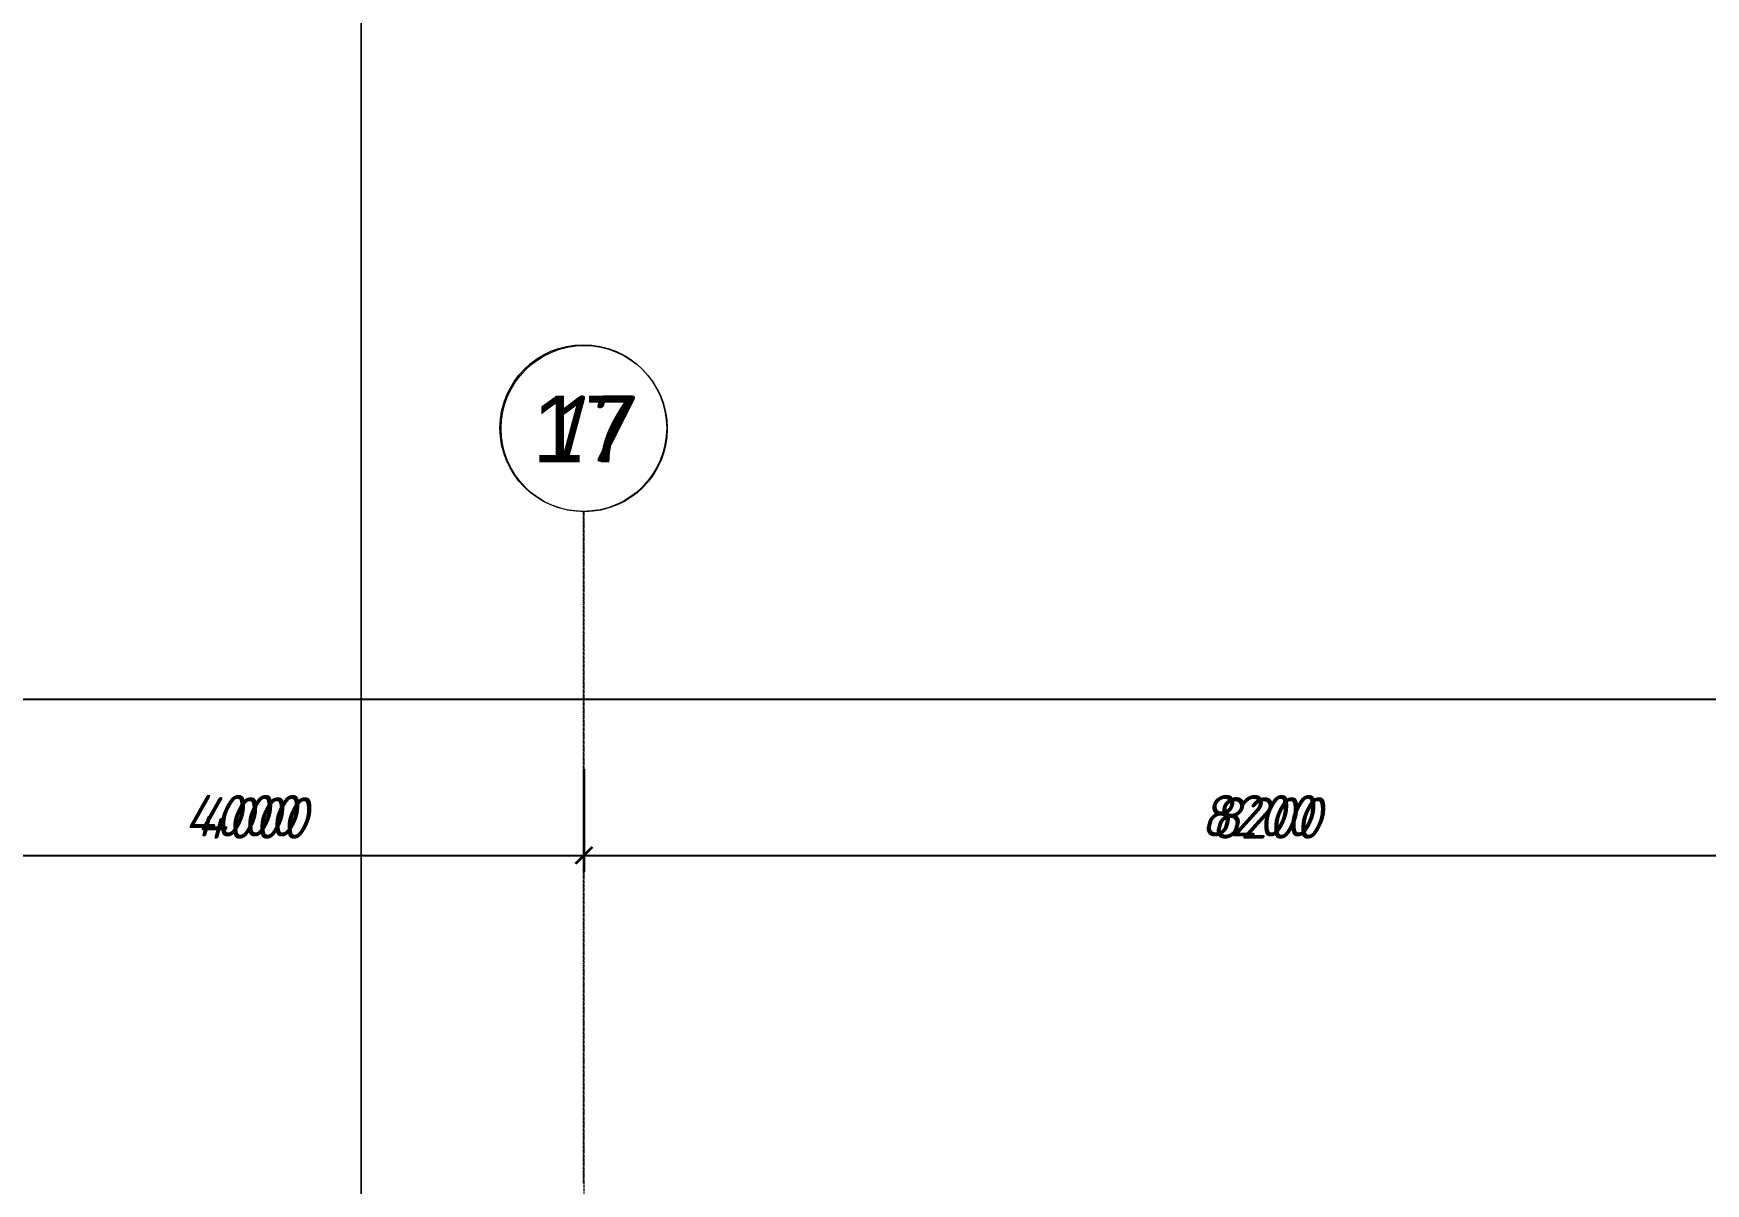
# Model space of a CAD drawing. Header units: millimetres. Extents: x -10178924 to 11692288, y -947381 to 58396.
# Drawn here: x 759845 to 769906, y -810634 to -803712 of the extents above; entities that cross this region are included whole.
import ezdxf
from ezdxf.enums import TextEntityAlignment as Align

# ---------------------------------------------------------------- set-up
doc = ezdxf.new("R2010")
doc.units = ezdxf.units.MM
doc.linetypes.add('осевая', pattern=[50.8, 31.75, -6.35, 6.35, -6.35])
doc.layers.add('PDF _PDF _Разрезы', color=7, linetype='Continuous')
doc.layers.add('PDF _Размеры осевые', color=7, linetype='Continuous', true_color=0x5d6970)
for name, color, linetype, lineweight in [('PDF _Разрезы', 7, 'Continuous', 9), ('PDF _Текст', 7, 'Continuous', 5), ('Размеры осевые', 153, 'Continuous', 9)]:
    doc.layers.add(name, color=color, linetype=linetype, lineweight=lineweight)
doc.styles.add('PDF ArialMT', font='arial.ttf')
doc.styles.add('PDF GOST Common Italic', font='GOST_Common Italic.ttf')
doc.styles.add('PDF ISOCPEUR Italic', font='isocpeui.ttf')
doc.styles.add('Текст_М100', font='GOST_Common Italic.ttf', dxfattribs={"height": 250})
doc.dimstyles.new('Размеры_М100', dxfattribs={"dimtxt": 250, "dimasz": 100, "dimexe": 100, "dimexo": 100, "dimgap": 100, "dimtad": 1, "dimrnd": 5, "dimtxsty": 'Текст_М100', "dimblk": 'ARCHTICK', "dimcen": 250, "dimdle": 100, "dimadec": 0, "dimazin": 2, "dimtfac": 1, "dimtmove": 1, "dimatfit": 3, "dimfxl": 1, "dimarcsym": 0})

# ---------------------------------------------------------------- blocks, each defined once
blk = doc.blocks.new('_ArchTick')
at = {"color": 0, "linetype": 'ByBlock', "const_width": 0.15}
blk.add_lwpolyline([(-0.5, -0.5), (0.5, 0.5)], dxfattribs=at)
blk = doc.blocks.new('*D2713')
at = {"layer": 'Defpoints', "color": 0, "ltscale": 100, "transparency": 16777216}
for p in [(-7000, -26445), (61000, -26445), (61000, -26928)]:
    blk.add_point(p, dxfattribs=at)
at = {"layer": 'Размеры осевые', "color": 0, "lineweight": -2, "ltscale": 100, "transparency": 16777216}
for p, q in [((-7000, -26545), (-7000, -27028)), ((61000, -26545), (61000, -27028)), ((-7100, -26928), (61100, -26928))]:
    blk.add_line(p, q, dxfattribs=at)
at = {"layer": 'Размеры осевые', "color": 0, "lineweight": -2, "ltscale": 100, "transparency": 16777216, "xscale": 100, "yscale": 100, "zscale": 100, "rotation": 180}
blk.add_blockref('_ArchTick', (-7000, -26928), dxfattribs=at)
at = {"layer": 'Размеры осевые', "color": 0, "lineweight": -2, "ltscale": 100, "transparency": 16777216, "xscale": 100, "yscale": 100, "zscale": 100}
blk.add_blockref('_ArchTick', (61000, -26928), dxfattribs=at)
at = {"layer": 'Размеры осевые', "color": 0, "ltscale": 100, "transparency": 16777216, "insert": (27000, -26703), "char_height": 250, "attachment_point": 5, "style": 'Текст_М100'}
blk.add_mtext('68000', dxfattribs=at)
blk = doc.blocks.new('*D2720')
at = {"layer": 'Defpoints', "color": 0, "ltscale": 100, "transparency": 16777216}
for p in [(36800, -27249), (40800, -27249), (40800, -27868)]:
    blk.add_point(p, dxfattribs=at)
at = {"layer": 'Размеры осевые', "color": 0, "lineweight": -2, "ltscale": 100, "transparency": 16777216}
for p, q in [((36800, -27349), (36800, -27968)), ((40800, -27349), (40800, -27968)), ((36700, -27868), (40900, -27868))]:
    blk.add_line(p, q, dxfattribs=at)
at = {"layer": 'Размеры осевые', "color": 0, "lineweight": -2, "ltscale": 100, "transparency": 16777216, "xscale": 100, "yscale": 100, "zscale": 100, "rotation": 180}
blk.add_blockref('_ArchTick', (36800, -27868), dxfattribs=at)
at = {"layer": 'Размеры осевые', "color": 0, "lineweight": -2, "ltscale": 100, "transparency": 16777216, "xscale": 100, "yscale": 100, "zscale": 100}
blk.add_blockref('_ArchTick', (40800, -27868), dxfattribs=at)
at = {"layer": 'Размеры осевые', "color": 0, "ltscale": 100, "transparency": 16777216, "insert": (38800, -27643), "char_height": 250, "attachment_point": 5, "style": 'Текст_М100'}
blk.add_mtext('4000', dxfattribs=at)
blk = doc.blocks.new('*D2721')
at = {"layer": 'Defpoints', "color": 0, "ltscale": 100, "transparency": 16777216}
for p in [(40800, -27249), (49000, -27249), (49000, -27868)]:
    blk.add_point(p, dxfattribs=at)
at = {"layer": 'Размеры осевые', "color": 0, "lineweight": -2, "ltscale": 100, "transparency": 16777216}
for p, q in [((40800, -27349), (40800, -27968)), ((49000, -27349), (49000, -27968)), ((40700, -27868), (49100, -27868))]:
    blk.add_line(p, q, dxfattribs=at)
at = {"layer": 'Размеры осевые', "color": 0, "lineweight": -2, "ltscale": 100, "transparency": 16777216, "xscale": 100, "yscale": 100, "zscale": 100, "rotation": 180}
blk.add_blockref('_ArchTick', (40800, -27868), dxfattribs=at)
at = {"layer": 'Размеры осевые', "color": 0, "lineweight": -2, "ltscale": 100, "transparency": 16777216, "xscale": 100, "yscale": 100, "zscale": 100}
blk.add_blockref('_ArchTick', (49000, -27868), dxfattribs=at)
at = {"layer": 'Размеры осевые', "color": 0, "ltscale": 100, "transparency": 16777216, "insert": (44900, -27643), "char_height": 250, "attachment_point": 5, "style": 'Текст_М100'}
blk.add_mtext('8200', dxfattribs=at)
blk = doc.blocks.new('A$C5282721b')
at = {"layer": 'PDF _Разрезы', "color": 18, "lineweight": 9, "true_color": 0x000000, "transparency": 33554687}
blk.add_lwpolyline([(39460.485, -52606.265), (39460.485, -21182.649), (38038.076, -21182.649), (38038.076, 2729.276)], dxfattribs=at)
at = {"layer": 'Размеры осевые', "color": 251, "linetype": 'осевая', "ltscale": 0.5, "transparency": 33554687}
blk.add_line((40800, -40100), (40800, -25800), dxfattribs=at)
at = {"layer": 'Размеры осевые', "color": 251, "ltscale": 100, "transparency": 33554687}
blk.add_circle((40800, -25300), 500, dxfattribs=at)
at = {"layer": 'Размеры осевые', "color": 251, "ltscale": 100, "transparency": 33554687, "style": 'PDF ISOCPEUR Italic'}
blk.add_text('17', height=400, dxfattribs=at).set_placement((40800, -25300), align=Align.MIDDLE_CENTER)
at = {"layer": 'Размеры осевые', "color": 251, "ltscale": 100, "transparency": 33554687}
for base, p1, p2, picture, middle in [((61000, -26928.154), (-7000, -26444.862), (61000, -26444.862), '*D2713', (27000, -26703.154)), ((40800, -27867.723), (36800, -27248.656), (40800, -27248.656), '*D2720', (38800, -27642.723)), ((49000, -27867.723), (40800, -27248.656), (49000, -27248.656), '*D2721', (44900, -27642.723))]:
    dim = blk.add_linear_dim(base=base, p1=p1, p2=p2, dimstyle='Размеры_М100', dxfattribs=at)
    dim.commit()
    dim.dimension.update_dxf_attribs({"geometry": picture, "text_midpoint": middle})

msp = doc.modelspace()

# ---------------------------------------------------------------- linework, layer by layer
at = {"layer": 'PDF _PDF _Разрезы', "lineweight": 9}
msp.add_lwpolyline([(761817.7, -833398.5), (761817.7, -801975.5), (760395.4, -801975.5), (760395.4, -778062.2)], dxfattribs=at)
at = {"layer": 'PDF _Размеры осевые', "lineweight": 9}
for points in [[(763155.5, -806609.7), (763155.5, -806592.8)], [(763155.5, -806618.2), (763155.5, -806614)], [(763155.5, -806635.1), (763155.5, -806622.4)], [(763155.5, -806643.6), (763155.5, -806639.4)], [(763155.5, -806660.5), (763155.5, -806647.8)], [(763155.5, -806669), (763155.5, -806664.8)], [(763155.5, -806685.9), (763155.5, -806673.2)], [(763155.5, -806694.4), (763155.5, -806690.2)], [(763155.5, -806711.3), (763155.5, -806698.6)], [(763155.5, -806719.8), (763155.5, -806715.6)], [(763155.5, -806736.7), (763155.5, -806724)], [(763155.5, -806745.2), (763155.5, -806741)], [(763155.5, -806762.1), (763155.5, -806749.4)], [(763155.5, -806770.6), (763155.5, -806766.4)], [(763155.5, -806787.5), (763155.5, -806774.8)], [(763155.5, -806796), (763155.5, -806791.8)], [(763155.5, -806812.9), (763155.5, -806800.2)], [(763155.5, -806821.4), (763155.5, -806817.2)], [(763155.5, -806838.3), (763155.5, -806825.6)], [(763155.5, -806846.8), (763155.5, -806842.6)], [(763155.5, -806863.7), (763155.5, -806851)], [(763155.5, -806872.2), (763155.5, -806868)], [(763155.5, -806889.1), (763155.5, -806876.4)], [(763155.5, -806897.6), (763155.5, -806893.4)], [(763155.5, -806914.5), (763155.5, -806901.8)], [(763155.5, -806923), (763155.5, -806918.8)], [(763155.5, -806939.9), (763155.5, -806927.2)], [(763155.5, -806948.4), (763155.5, -806944.2)], [(763155.5, -806965.3), (763155.5, -806952.6)], [(763155.5, -806973.8), (763155.5, -806969.6)], [(763155.5, -806990.7), (763155.5, -806978)], [(763155.5, -806999.2), (763155.5, -806995)], [(763155.5, -807016.1), (763155.5, -807003.4)], [(763155.5, -807024.6), (763155.5, -807020.4)], [(763155.5, -807041.5), (763155.5, -807028.8)], [(763155.5, -807050), (763155.5, -807045.8)], [(763155.5, -807066.9), (763155.5, -807054.2)], [(763155.5, -807075.4), (763155.5, -807071.2)], [(763155.5, -807092.3), (763155.5, -807079.6)], [(763155.5, -807100.8), (763155.5, -807096.6)], [(763155.5, -807117.7), (763155.5, -807105)], [(763155.5, -807126.2), (763155.5, -807122)], [(763155.5, -807143.1), (763155.5, -807130.4)], [(763155.5, -807151.6), (763155.5, -807147.4)], [(763155.5, -807168.5), (763155.5, -807155.8)], [(763155.5, -807177), (763155.5, -807172.8)], [(763155.5, -807193.9), (763155.5, -807181.2)], [(763155.5, -807202.4), (763155.5, -807198.2)], [(763155.5, -807219.3), (763155.5, -807206.6)], [(763155.5, -807227.8), (763155.5, -807223.6)], [(763155.5, -807244.7), (763155.5, -807232)], [(763155.5, -807253.2), (763155.5, -807249)], [(763155.5, -807270.1), (763155.5, -807257.4)], [(763155.5, -807278.6), (763155.5, -807274.4)], [(763155.5, -807295.5), (763155.5, -807282.8)], [(763155.5, -807304), (763155.5, -807299.8)], [(763155.5, -807320.9), (763155.5, -807308.2)], [(763155.5, -807329.4), (763155.5, -807325.2)], [(763155.5, -807346.3), (763155.5, -807333.6)], [(763155.5, -807354.8), (763155.5, -807350.6)], [(763155.5, -807371.7), (763155.5, -807359)], [(763155.5, -807380.2), (763155.5, -807376)], [(763155.5, -807397.1), (763155.5, -807384.4)], [(763155.5, -807405.6), (763155.5, -807401.4)], [(763155.5, -807422.5), (763155.5, -807409.8)], [(763155.5, -807431), (763155.5, -807426.8)], [(763155.5, -807447.9), (763155.5, -807435.2)], [(763155.5, -807456.4), (763155.5, -807452.2)], [(763155.5, -807473.3), (763155.5, -807460.6)], [(763155.5, -807481.8), (763155.5, -807477.6)], [(763155.5, -807498.7), (763155.5, -807486)], [(763155.5, -807507.2), (763155.5, -807503)], [(763155.5, -807524.1), (763155.5, -807511.4)], [(763155.5, -807532.6), (763155.5, -807528.4)], [(763155.5, -807549.5), (763155.5, -807536.8)], [(763155.5, -807558), (763155.5, -807553.8)], [(763155.5, -807574.9), (763155.5, -807562.2)], [(763155.5, -807583.4), (763155.5, -807579.2)], [(763155.5, -807600.3), (763155.5, -807587.6)], [(763155.5, -807608.8), (763155.5, -807604.6)], [(763155.5, -807625.7), (763155.5, -807613)], [(763155.5, -807634.2), (763155.5, -807630)], [(763155.5, -807651.1), (763155.5, -807638.4)], [(763155.5, -807659.6), (763155.5, -807655.4)], [(763155.5, -807676.5), (763155.5, -807663.8)], [(715255, -807718.9), (783451.7, -807718.9)], [(763155.5, -807685), (763155.5, -807680.8)], [(763155.5, -807701.9), (763155.5, -807689.2)], [(763155.5, -807710.4), (763155.5, -807706.2)], [(763155.5, -807727.3), (763155.5, -807714.6)], [(763155.5, -807735.8), (763155.5, -807731.6)], [(763155.5, -807752.7), (763155.5, -807740)], [(763155.5, -807761.2), (763155.5, -807757)], [(763155.5, -807778.1), (763155.5, -807765.4)], [(763155.5, -807786.6), (763155.5, -807782.4)], [(763155.5, -807803.5), (763155.5, -807790.8)], [(763155.5, -807812), (763155.5, -807807.8)], [(763155.5, -807828.9), (763155.5, -807816.2)], [(763155.5, -807837.4), (763155.5, -807833.2)], [(763155.5, -807854.3), (763155.5, -807841.6)], [(763155.5, -807862.8), (763155.5, -807858.6)], [(763155.5, -807879.7), (763155.5, -807867)], [(763155.5, -807888.2), (763155.5, -807884)], [(763155.5, -807905.1), (763155.5, -807892.4)], [(763155.5, -807913.6), (763155.5, -807909.4)], [(763155.5, -807930.5), (763155.5, -807917.8)], [(763155.5, -807939), (763155.5, -807934.8)], [(763155.5, -807955.9), (763155.5, -807943.2)], [(763155.5, -807964.4), (763155.5, -807960.2)], [(763155.5, -807981.3), (763155.5, -807968.6)], [(763155.5, -807989.8), (763155.5, -807985.6)], [(763155.5, -808006.7), (763155.5, -807994)], [(763155.5, -808015.2), (763155.5, -808011)], [(763155.5, -808032.1), (763155.5, -808019.4)], [(763155.5, -808040.6), (763155.5, -808036.4)], [(763155.5, -808057.5), (763155.5, -808044.8)], [(763155.5, -808066), (763155.5, -808061.8)], [(763155.5, -808082.9), (763155.5, -808070.2)], [(763155.5, -808091.4), (763155.5, -808087.2)], [(763155.5, -808108.3), (763155.5, -808095.6)], [(763155.5, -808116.8), (763155.5, -808112.6)], [(763155.5, -808133.7), (763155.5, -808121)], [(763155.5, -808142.2), (763155.5, -808138)], [(763155.5, -808159.1), (763155.5, -808146.4)], [(763155.5, -808167.6), (763155.5, -808163.4)], [(763155.5, -808184.5), (763155.5, -808171.8)], [(763155.5, -808193), (763155.5, -808188.8)], [(763155.5, -808209.9), (763155.5, -808197.2)], [(763155.5, -808218.4), (763155.5, -808214.2)], [(763155.5, -808235.3), (763155.5, -808222.6)], [(763155.5, -808243.8), (763155.5, -808239.6)], [(763155.5, -808260.7), (763155.5, -808248)], [(763155.5, -808269.2), (763155.5, -808265)], [(763155.5, -808286.1), (763155.5, -808273.4)], [(763155.5, -808294.6), (763155.5, -808290.4)], [(763155.5, -808311.5), (763155.5, -808298.8)], [(763155.5, -808320), (763155.5, -808315.8)], [(763155.5, -808336.9), (763155.5, -808324.2)], [(763155.5, -808345.4), (763155.5, -808341.2)], [(763155.5, -808362.3), (763155.5, -808349.6)], [(763155.5, -808370.8), (763155.5, -808366.6)], [(763155.5, -808387.7), (763155.5, -808375)], [(763155.5, -808396.2), (763155.5, -808392)], [(763155.5, -808413.1), (763155.5, -808400.4)], [(763155.5, -808421.6), (763155.5, -808417.4)], [(763155.5, -808438.5), (763155.5, -808425.8)], [(763155.5, -808447), (763155.5, -808442.8)], [(763155.5, -808463.9), (763155.5, -808451.2)], [(763155.5, -808472.4), (763155.5, -808468.2)], [(763155.5, -808489.3), (763155.5, -808476.6)], [(763155.5, -808497.8), (763155.5, -808493.6)], [(763155.5, -808514.7), (763155.5, -808502)], [(763155.5, -808523.2), (763155.5, -808519)], [(763155.5, -808540.1), (763155.5, -808527.4)], [(763155.5, -808548.6), (763155.5, -808544.4)], [(763155.5, -808565.5), (763155.5, -808552.8)], [(759057.6, -808658.7), (763256.9, -808658.7)], [(763053.9, -808658.7), (771456.8, -808658.7)], [(763155.5, -808574), (763155.5, -808569.8)], [(763155.5, -808590.9), (763155.5, -808578.2)], [(763155.5, -808599.4), (763155.5, -808595.2)], [(763155.5, -808616.3), (763155.5, -808603.6)], [(763155.5, -808624.8), (763155.5, -808620.6)], [(763155.5, -808641.7), (763155.5, -808629)], [(763155.5, -808650.2), (763155.5, -808646)], [(763155.5, -808667.1), (763155.5, -808654.4)], [(763155.5, -808675.6), (763155.5, -808671.4)], [(763155.5, -808692.5), (763155.5, -808679.8)], [(763155.5, -808701), (763155.5, -808696.8)], [(763155.5, -808717.9), (763155.5, -808705.2)], [(763155.5, -808726.4), (763155.5, -808722.2)], [(763155.5, -808743.3), (763155.5, -808730.6)], [(763155.5, -808751.8), (763155.5, -808747.6)], [(763155.5, -808768.7), (763155.5, -808756)], [(763155.5, -808777.2), (763155.5, -808773)], [(763155.5, -808794.1), (763155.5, -808781.4)], [(763155.5, -808802.6), (763155.5, -808798.4)], [(763155.5, -808819.5), (763155.5, -808806.8)], [(763155.5, -808828), (763155.5, -808823.8)], [(763155.5, -808844.9), (763155.5, -808832.2)], [(763155.5, -808853.4), (763155.5, -808849.2)], [(763155.5, -808870.3), (763155.5, -808857.6)], [(763155.5, -808878.8), (763155.5, -808874.6)], [(763155.5, -808895.7), (763155.5, -808883)], [(763155.5, -808904.2), (763155.5, -808900)], [(763155.5, -808921.1), (763155.5, -808908.4)], [(763155.5, -808929.6), (763155.5, -808925.4)], [(763155.5, -808946.5), (763155.5, -808933.8)], [(763155.5, -808955), (763155.5, -808950.8)], [(763155.5, -808971.9), (763155.5, -808959.2)], [(763155.5, -808980.4), (763155.5, -808976.2)], [(763155.5, -808997.3), (763155.5, -808984.6)], [(763155.5, -809005.8), (763155.5, -809001.6)], [(763155.5, -809022.7), (763155.5, -809010)], [(763155.5, -809031.2), (763155.5, -809027)], [(763155.5, -809048.1), (763155.5, -809035.4)], [(763155.5, -809056.6), (763155.5, -809052.4)], [(763155.5, -809073.5), (763155.5, -809060.8)], [(763155.5, -809082), (763155.5, -809077.8)], [(763155.5, -809098.9), (763155.5, -809086.2)], [(763155.5, -809107.4), (763155.5, -809103.2)], [(763155.5, -809124.3), (763155.5, -809111.6)], [(763155.5, -809132.8), (763155.5, -809128.6)], [(763155.5, -809149.7), (763155.5, -809137)], [(763155.5, -809158.2), (763155.5, -809154)], [(763155.5, -809175.1), (763155.5, -809162.4)], [(763155.5, -809183.6), (763155.5, -809179.4)], [(763155.5, -809200.5), (763155.5, -809187.8)], [(763155.5, -809209), (763155.5, -809204.8)], [(763155.5, -809225.9), (763155.5, -809213.2)], [(763155.5, -809234.4), (763155.5, -809230.2)], [(763155.5, -809251.3), (763155.5, -809238.6)], [(763155.5, -809259.8), (763155.5, -809255.6)], [(763155.5, -809276.7), (763155.5, -809264)], [(763155.5, -809285.2), (763155.5, -809281)], [(763155.5, -809302.1), (763155.5, -809289.4)], [(763155.5, -809310.6), (763155.5, -809306.4)], [(763155.5, -809327.5), (763155.5, -809314.8)], [(763155.5, -809336), (763155.5, -809331.8)], [(763155.5, -809352.9), (763155.5, -809340.2)], [(763155.5, -809361.4), (763155.5, -809357.2)], [(763155.5, -809378.3), (763155.5, -809365.6)], [(763155.5, -809386.8), (763155.5, -809382.6)], [(763155.5, -809403.8), (763155.5, -809391.1)], [(763155.5, -809412.2), (763155.5, -809408)], [(763155.5, -809429.1), (763155.5, -809416.5)], [(763155.5, -809437.6), (763155.5, -809433.4)], [(763155.5, -809454.5), (763155.5, -809441.8)], [(763155.5, -809463), (763155.5, -809458.8)], [(763155.5, -809479.9), (763155.5, -809467.2)], [(763155.5, -809488.4), (763155.5, -809484.2)], [(763155.5, -809505.3), (763155.5, -809492.6)], [(763155.5, -809513.8), (763155.5, -809509.6)], [(763155.5, -809530.8), (763155.5, -809518.1)], [(763155.5, -809539.2), (763155.5, -809535)], [(763155.5, -809556.2), (763155.5, -809543.5)], [(763155.5, -809564.6), (763155.5, -809560.4)], [(763155.5, -809581.5), (763155.5, -809568.8)], [(763155.5, -809590), (763155.5, -809585.8)], [(763155.5, -809606.9), (763155.5, -809594.2)], [(763155.5, -809615.4), (763155.5, -809611.2)], [(763155.5, -809632.4), (763155.5, -809619.7)], [(763155.5, -809640.8), (763155.5, -809636.6)], [(763155.5, -809657.8), (763155.5, -809645.1)], [(763155.5, -809666.2), (763155.5, -809662)], [(763155.5, -809683.2), (763155.5, -809670.5)], [(763155.5, -809691.6), (763155.5, -809687.4)], [(763155.5, -809708.5), (763155.5, -809695.8)], [(763155.5, -809717), (763155.5, -809712.8)], [(763155.5, -809733.9), (763155.5, -809721.2)], [(763155.5, -809742.4), (763155.5, -809738.2)], [(763155.5, -809759.4), (763155.5, -809746.7)], [(763155.5, -809767.8), (763155.5, -809763.6)], [(763155.5, -809784.8), (763155.5, -809772.1)], [(763155.5, -809793.2), (763155.5, -809789)], [(763155.5, -809810.2), (763155.5, -809797.5)], [(763155.5, -809818.6), (763155.5, -809814.4)], [(763155.5, -809835.6), (763155.5, -809822.9)], [(763155.5, -809844), (763155.5, -809839.8)], [(763155.5, -809861), (763155.5, -809848.3)], [(763155.5, -809869.4), (763155.5, -809865.2)], [(763155.5, -809886.4), (763155.5, -809873.7)], [(763155.5, -809894.8), (763155.5, -809890.6)], [(763155.5, -809911.8), (763155.5, -809899.1)], [(763155.5, -809920.2), (763155.5, -809916)], [(763155.5, -809937.2), (763155.5, -809924.5)], [(763155.5, -809945.6), (763155.5, -809941.4)], [(763155.5, -809962.6), (763155.5, -809949.9)], [(763155.5, -809971), (763155.5, -809966.8)], [(763155.5, -809988), (763155.5, -809975.3)], [(763155.5, -809996.4), (763155.5, -809992.2)], [(763155.5, -810013.4), (763155.5, -810000.7)], [(763155.5, -810021.8), (763155.5, -810017.6)], [(763155.5, -810038.8), (763155.5, -810026.1)], [(763155.5, -810047.2), (763155.5, -810043)], [(763155.5, -810064.2), (763155.5, -810051.5)], [(763155.5, -810072.6), (763155.5, -810068.4)], [(763155.5, -810089.6), (763155.5, -810076.9)], [(763155.5, -810098), (763155.5, -810093.8)], [(763155.5, -810115), (763155.5, -810102.3)], [(763155.5, -810123.4), (763155.5, -810119.2)], [(763155.5, -810140.4), (763155.5, -810127.7)], [(763155.5, -810148.8), (763155.5, -810144.6)], [(763155.5, -810165.8), (763155.5, -810153.1)], [(763155.5, -810174.2), (763155.5, -810170)], [(763155.5, -810191.2), (763155.5, -810178.5)], [(763155.5, -810199.6), (763155.5, -810195.4)], [(763155.5, -810216.6), (763155.5, -810203.9)], [(763155.5, -810225), (763155.5, -810220.8)], [(763155.5, -810242), (763155.5, -810229.3)], [(763155.5, -810250.4), (763155.5, -810246.2)], [(763155.5, -810267.4), (763155.5, -810254.7)], [(763155.5, -810275.8), (763155.5, -810271.6)], [(763155.5, -810292.8), (763155.5, -810280.1)], [(763155.5, -810301.2), (763155.5, -810297)], [(763155.5, -810318.2), (763155.5, -810305.5)], [(763155.5, -810326.6), (763155.5, -810322.4)], [(763155.5, -810343.6), (763155.5, -810330.9)], [(763155.5, -810352), (763155.5, -810347.8)], [(763155.5, -810369), (763155.5, -810356.3)], [(763155.5, -810377.4), (763155.5, -810373.2)], [(763155.5, -810394.4), (763155.5, -810381.7)], [(763155.5, -810402.8), (763155.5, -810398.6)], [(763155.5, -810419.8), (763155.5, -810407.1)], [(763155.5, -810428.2), (763155.5, -810424)], [(763155.5, -810445.2), (763155.5, -810432.5)], [(763155.5, -810453.6), (763155.5, -810449.4)], [(763155.5, -810470.6), (763155.5, -810457.9)], [(763155.5, -810479), (763155.5, -810474.8)], [(763155.5, -810496), (763155.5, -810483.3)], [(763155.5, -810504.4), (763155.5, -810500.2)], [(763155.5, -810521.4), (763155.5, -810508.7)], [(763155.5, -810529.8), (763155.5, -810525.6)], [(763155.5, -810546.8), (763155.5, -810534.1)], [(763155.5, -810555.2), (763155.5, -810551)], [(763155.5, -810572.2), (763155.5, -810559.5)], [(763155.5, -810580.6), (763155.5, -810576.4)], [(763155.5, -810597.6), (763155.5, -810584.9)], [(763155.5, -810606), (763155.5, -810601.8)], [(763155.5, -810623), (763155.5, -810610.3)], [(763155.5, -810631.4), (763155.5, -810627.2)]]:
    msp.add_lwpolyline(points, dxfattribs=at)
msp.add_lwpolyline([(763155.5, -808760.2), (763155.5, -808138)], close=True, dxfattribs=at)
msp.add_circle((763153.4, -806086.9), 501.6, dxfattribs=at)
at = {"layer": 'PDF _Размеры осевые', "transparency": 33554559}
for points in [[(763100.4, -808705.2), (763113.1, -808713.7), (763202, -808603.6)], [(763202, -808603.6), (763113.1, -808713.7), (763100.4, -808705.2)], [(763113.1, -808713.7), (763202, -808603.6), (763210.5, -808612.1)], [(763210.5, -808612.1), (763202, -808603.6), (763113.1, -808713.7)]]:
    msp.add_solid(points, dxfattribs=at)

# ---------------------------------------------------------------- block references
msp.add_blockref('A$C5282721b', (722358.6, -780790.4))

# ---------------------------------------------------------------- texts
at = {"layer": 'PDF _Текст', "color": 251, "true_color": 0x5d6970, "attachment_point": 4}
for s, insert, char_height, style in [('17', (762846.4, -806092.5), 402.33, 'PDF ArialMT'), ('4000', (760750.9, -808419.8), 250, 'PDF GOST Common Italic'), ('8200', (766863.9, -808419.8), 250, 'PDF GOST Common Italic')]:
    msp.add_mtext(s, dxfattribs=dict(at, insert=insert, char_height=char_height, style=style))

doc.saveas('drawing.dxf')
